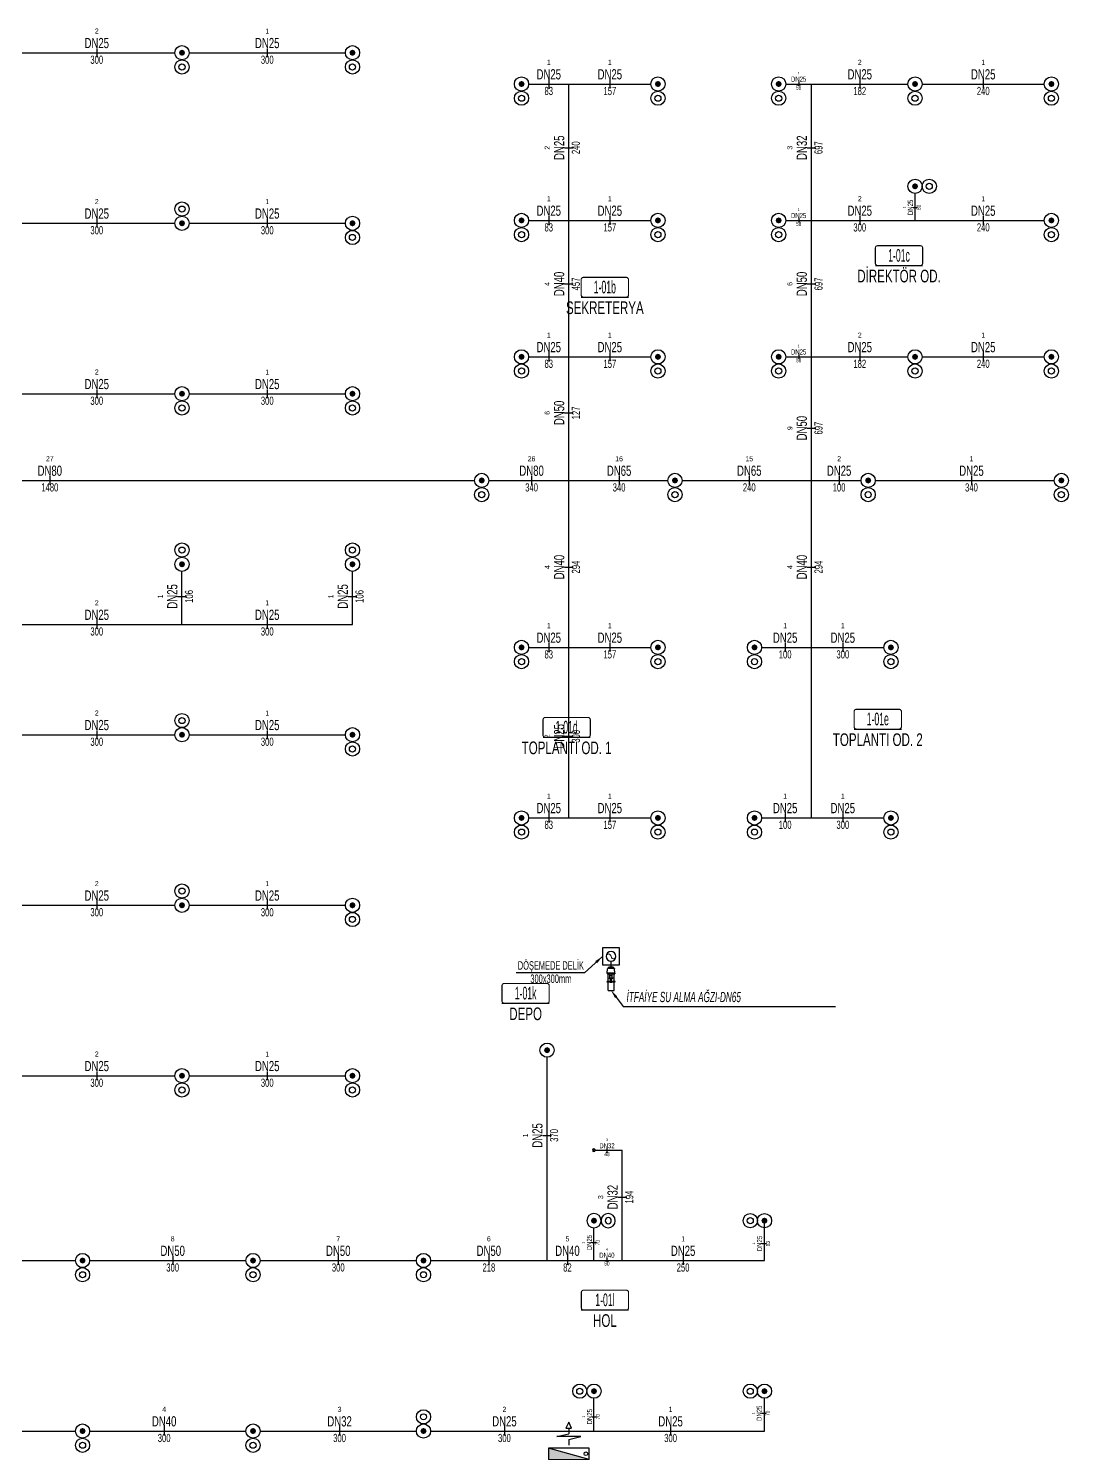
# Model space of a CAD drawing. Header units: centimetres. Extents: x 394264 to 551709, y 50011 to 59011.
# Drawn here: x 464050 to 465880, y 54523 to 57030 of the extents above; entities that cross this region are included whole.
import ezdxf
from ezdxf import colors
from ezdxf.entities.mleader import LeaderData, LeaderLine
from ezdxf.enums import TextEntityAlignment as Align
from ezdxf.math import Vec2, Vec3

# ---------------------------------------------------------------- set-up
doc = ezdxf.new("R2010")
doc.units = ezdxf.units.CM
doc.layers.get('0').update_dxf_attribs({"lineweight": 9})
for name, color, linetype, lineweight in [('-M-FIRE REZERVASYON', 2, 'Continuous', 30), ('-M-FIRE RISER', 7, 'Continuous', 30), ('-M-FIRE VALVE', 7, 'Continuous', 30), ('-M-YNGN-ZON3', 6, 'SP', 30)]:
    doc.layers.add(name, color=color, linetype=linetype, lineweight=lineweight)
for name, color, linetype in [('-M-MAHAL-DEBILER', 7, 'Continuous'), ('-M-MAHAL-ETIKET-NOT', 7, 'Continuous'), ('-M-MAHAL-ETIKET-NOTM', 7, 'Continuous'), ('-M-MAHAL-ETK-', 7, 'Continuous'), ('-M-MAHAL-HAVA-DEGISIM', 7, 'Continuous'), ('-M-MAHAL-NO', 7, 'Continuous'), ('-M-MAHAL-NOM', 7, 'Continuous'), ('-M-YNGN-BORUID', 7, 'Continuous'), ('-M-YNGN-BORUUZUN', 7, 'Continuous'), ('-M-YNGN-BORUYUK', 7, 'Continuous'), ('-M-YNGN-FHC', 1, 'Continuous'), ('-M-YNGN-SPR-YUK', 7, 'Continuous'), ('-M-YNGN-ZON3-CAP-', 7, 'Continuous'), ('-M-YNGN-ZON3-SPR-', 7, 'Continuous')]:
    doc.layers.add(name, color=color, linetype=linetype)
doc.layers.add('-M-YNGN-SPR-CAPCIZGI', color=188, linetype='Continuous', plot=False)
doc.styles.add('-M-ISSO-TEXT-TTF', font='ARIALN.TTF')
doc.styles.add('-M-MHLETK-NOT', font='romans.shx', dxfattribs={"width": 0.7})
doc.styles.add('-M-MHLETK-TEXT', font='ARIALN.TTF', dxfattribs={"width": 0.7})
doc.styles.add('CIZGI', font='tahoma.ttf', dxfattribs={"width": 0.8, "oblique": 20})
doc.styles.add('GMD_', font='ARIALNI.TTF', dxfattribs={"height": 18})
doc.styles.add('HCAD', font='HCAD.SHX', dxfattribs={"width": 0.8, "height": 0.2})
doc.styles.add('PIPESIZE', font='hcad.shx', dxfattribs={"width": 0.8})
doc.styles.add('SPR-NOT', font='romans.shx')
doc.styles.get("Standard").update_dxf_attribs({"font": 'arial.ttf'})
doc.styles.add('YAZI', font='arial.ttf', dxfattribs={"width": 0.6, "height": 40})
doc.linetypes.add('SP', pattern='A,2,-0.1,["SP",CIZGI,S=0.14,R=0.2,X=0,Y=-0.07],-0.255', length=2.355)
doc.dimstyles.get("Standard").update_dxf_attribs({"dimtxt": 0.18, "dimasz": 0.18, "dimexe": 0.18, "dimexo": 0.0625, "dimgap": 0.09, "dimtad": 0, "dimtih": 1, "dimtoh": 1, "dimdec": 4, "dimzin": 0, "dimdsep": 46, "dimtxsty": 'Standard', "dimcen": 0.09, "dimadec": 0, "dimazin": 0, "dimtfac": 1, "dimtdec": 4, "dimtofl": 0, "dimtmove": 0, "dimatfit": 3, "dimfxl": 1, "dimtolj": 1, "dimtzin": 0, "dimarcsym": 0})

# ---------------------------------------------------------------- blocks, each defined once
blk = doc.blocks.new('M-MHLETK-YNG')
at = {"layer": '-M-MAHAL-ETIKET-NOTM', "color": 3, "style": '-M-ISSO-TEXT-TTF', "width": 0.8, "flags": 8}
blk.add_attdef('MAH-ADI2', text='', height=1.11, dxfattribs=at).set_placement((0, -2.55), align=Align.MIDDLE_CENTER)
at = {"layer": '-M-MAHAL-HAVA-DEGISIM', "style": '-M-MHLETK-NOT', "width": 0.5, "flags": 8}
blk.add_attdef('HAVADEG', text='', height=0.6, dxfattribs=at).set_placement((0, 3.61), align=Align.MIDDLE_CENTER)
blk.add_wipeout([(-2.08, 1.74), (2.08, 1.74), (2.08, 0), (-2.08, 0)]).dxf.layer = '-M-MAHAL-ETK-'
at = {"layer": '-M-MAHAL-ETK-', "color": 0}
for p, q in [((-2.08, 0), (2.08, 0)), ((-1.16, 0), (-1.16, 0))]:
    blk.add_line(p, q, dxfattribs=at)
blk.add_lwpolyline([(-1.88, 1.74, 0.1, 0.1, 0), (1.88, 1.74, 0.1, 0.1, -0.414214), (2.08, 1.54, 0.1, 0.1, 0), (2.08, 0.2, 0.1, 0.1, -0.414214), (1.88, 0, 0.1, 0.1, 0), (-1.88, 0, 0.1, 0.1, -0.414214), (-2.08, 0.2, 0.1, 0.1, 0), (-2.08, 1.54, 0.1, 0.1, -0.414214)], format="xyseb", close=True, dxfattribs=at)
at = {"layer": '-M-MAHAL-DEBILER', "color": 4, "style": '-M-MHLETK-NOT', "width": 0.5, "flags": 8}
blk.add_attdef('DEBIS', text='', height=0.4, dxfattribs=at).set_placement((-2.17, 2.15), align=Align.MIDDLE_CENTER)
at = {"layer": '-M-MAHAL-DEBILER', "color": 191, "style": '-M-MHLETK-NOT', "width": 0.5, "flags": 8}
blk.add_attdef('DEBIR', text='', height=0.4, dxfattribs=at).set_placement((-1.61, 2.15), align=Align.MIDDLE_CENTER)
at = {"layer": '-M-MAHAL-DEBILER', "color": 31, "style": '-M-MHLETK-NOT', "width": 0.5, "flags": 8}
blk.add_attdef('DEBIF', text='', height=0.4, dxfattribs=at).set_placement((1.59, 2.15), align=Align.MIDDLE_CENTER)
at = {"layer": '-M-MAHAL-DEBILER', "color": 1, "style": '-M-MHLETK-NOT', "width": 0.5, "flags": 8}
blk.add_attdef('DEBIE', text='', height=0.4, dxfattribs=at).set_placement((2.32, 2.15), align=Align.MIDDLE_CENTER)
at = {"layer": '-M-MAHAL-ETIKET-NOT', "color": 3}
for tag, height, style, width, flags, p in [('KIS', 0.04, '-M-MHLETK-NOT', 0.5, 9, (-2.59, 1.62)), ('ALAN', 0.04, '-M-MHLETK-NOT', 0.5, 9, (-2.58, 1.56)), ('RH', 0.04, '-M-MHLETK-NOT', 0.5, 9, (-2.39, 1.62)), ('YUKSEKLIK', 0.04, '-M-MHLETK-NOT', 0.5, 9, (-2.32, 1.56)), ('YAZ', 0.04, '-M-MHLETK-NOT', 0.5, 9, (-2.18, 1.62)), ('MAH-ADI', 1.11, '-M-ISSO-TEXT-TTF', 0.8, 8, (0, -0.93))]:
    blk.add_attdef(tag, text='', height=height, dxfattribs=dict(at, style=style, width=width, flags=flags)).set_placement(p, align=Align.MIDDLE_CENTER)
at = {"layer": '-M-MAHAL-ETIKET-NOT', "color": 3, "style": '-M-MHLETK-NOT', "width": 0.5, "flags": 9}
for tag, p, height in [('HL', (-2.62, 1.49), 0.0286), ('KLKTR', (-2.62, 1.42), 0.04), ('RDY-BOY1', (-2.61, 1.37), 0.0286), ('RDY-BOY2', (-2.61, 1.32), 0.0286), ('RDY-BOY3', (-2.61, 1.27), 0.0286), ('HLA', (-2.52, 1.49), 0.0286), ('RDY-TIP1', (-2.5, 1.37), 0.0286), ('RDY-TIP2', (-2.5, 1.32), 0.0286), ('RDY-TIP3', (-2.5, 1.27), 0.0286), ('RDY-ADET1', (-2.39, 1.37), 0.0286), ('RDY-ADET2', (-2.39, 1.32), 0.0286), ('RDY-ADET3', (-2.39, 1.27), 0.0286), ('RDY-ISI1', (-2.27, 1.37), 0.0286), ('RDY-ISI2', (-2.27, 1.32), 0.0286), ('RDY-ISI3', (-2.27, 1.27), 0.0286), ('SHG', (-2.23, 1.49), 0.0286), ('AHU', (-2.23, 1.44), 0.0286), ('LHG', (-2.13, 1.49), 0.0286), ('RDY-BNP1', (-2.1, 1.37), 0.0286), ('RDY-BNP2', (-2.1, 1.32), 0.0286), ('RDY-BNP3', (-2.1, 1.27), 0.0286), ('HG', (-2.04, 1.49), 0.0286), ('HGA', (-1.96, 1.49), 0.0286), ('EF', (-1.96, 1.44), 0.0286), ('RDY-BNK1', (-1.96, 1.37), 0.0286), ('RDY-BNK2', (-1.96, 1.32), 0.0286), ('RDY-BNK3', (-1.96, 1.27), 0.0286), ('RDY-BOY4', (-2.61, 1.22), 0.0286), ('KON-BOY1', (-2.61, 1.14), 0.0286), ('KON-BOY2', (-2.61, 1.09), 0.0286), ('KON-BOY3', (-2.61, 1.04), 0.0286), ('FCU-TIP1', (-2.61, 0.96), 0.0286), ('FCU-TIP2', (-2.61, 0.91), 0.0286), ('FCU-TIP3', (-2.61, 0.86), 0.0286), ('VRV-TIP1', (-2.61, 0.76), 0.0286), ('VRV-TIP2', (-2.61, 0.71), 0.0286), ('FCU-ADET1', (-2.52, 0.96), 0.0286), ('FCU-ADET2', (-2.52, 0.91), 0.0286), ('FCU-ADET3', (-2.52, 0.86), 0.0286), ('VRV-ADET1', (-2.52, 0.76), 0.0286), ('VRV-ADET2', (-2.52, 0.71), 0.0286), ('RDY-TIP4', (-2.5, 1.22), 0.0286), ('KON-TIP1', (-2.5, 1.14), 0.0286), ('KON-TIP2', (-2.5, 1.09), 0.0286), ('KON-TIP3', (-2.5, 1.04), 0.0286), ('FCU-KAP1', (-2.4, 0.96), 0.0286), ('FCU-KAP2', (-2.4, 0.91), 0.0286), ('FCU-KAP3', (-2.4, 0.86), 0.0286), ('VRV-KAP1', (-2.4, 0.76), 0.0286), ('VRV-KAP2', (-2.4, 0.71), 0.0286), ('RDY-ADET4', (-2.39, 1.22), 0.0286), ('KON-ADET1', (-2.39, 1.14), 0.0286), ('KON-ADET2', (-2.39, 1.09), 0.0286), ('KON-ADET3', (-2.39, 1.04), 0.0286), ('FCU-DUY1', (-2.27, 0.96), 0.0286), ('FCU-DUY2', (-2.27, 0.91), 0.0286), ('FCU-DUY3', (-2.27, 0.86), 0.0286), ('VRV-DUY1', (-2.27, 0.76), 0.0286), ('VRV-DUY2', (-2.27, 0.71), 0.0286), ('RDY-ISI4', (-2.27, 1.22), 0.0286), ('KON-ISI1', (-2.27, 1.14), 0.0286), ('KON-ISI2', (-2.27, 1.09), 0.0286), ('KON-ISI3', (-2.27, 1.04), 0.0286), ('FCU-SOG1', (-2.15, 0.96), 0.0286), ('FCU-SOG2', (-2.15, 0.91), 0.0286), ('FCU-SOG3', (-2.15, 0.86), 0.0286), ('VRV-SOG1', (-2.15, 0.76), 0.0286), ('VRV-SOG2', (-2.15, 0.71), 0.0286), ('RDY-BNP4', (-2.1, 1.22), 0.0286), ('KON-BNP1', (-2.1, 1.14), 0.0286), ('KON-BNP2', (-2.1, 1.09), 0.0286), ('KON-BNP3', (-2.1, 1.04), 0.0286), ('FCU-ISI1', (-2.04, 0.96), 0.0286), ('FCU-ISI2', (-2.04, 0.91), 0.0286), ('FCU-ISI3', (-2.04, 0.86), 0.0286), ('VRV-ISI1', (-2.04, 0.76), 0.0286), ('VRV-ISI2', (-2.04, 0.71), 0.0286), ('RDY-BNK4', (-1.96, 1.22), 0.0286), ('KON-BNK1', (-1.96, 1.14), 0.0286), ('KON-BNK2', (-1.96, 1.09), 0.0286), ('KON-BNK3', (-1.96, 1.04), 0.0286), ('FCU-DEBI1', (-1.95, 0.96), 0.0286), ('FCU-DEBI2', (-1.95, 0.91), 0.0286), ('FCU-DEBI3', (-1.95, 0.86), 0.0286), ('VRV-DEBI1', (-1.95, 0.76), 0.0286), ('VRV-DEBI2', (-1.95, 0.71), 0.0286), ('FCU-BNP1', (-1.83, 0.96), 0.0286), ('FCU-BNP2', (-1.83, 0.91), 0.0286), ('FCU-BNP3', (-1.83, 0.86), 0.0286), ('VRV-BNP1', (-1.83, 0.76), 0.0286), ('VRV-BNP2', (-1.83, 0.71), 0.0286), ('FCU-BNK1', (-1.61, 0.96), 0.0286), ('FCU-BNK2', (-1.61, 0.91), 0.0286), ('FCU-BNK3', (-1.61, 0.86), 0.0286), ('VRV-BNK1', (-1.61, 0.76), 0.0286), ('VRV-BNK2', (-1.61, 0.71), 0.0286)]:
    blk.add_attdef(tag, p, '', height=height, dxfattribs=at)
at = {"layer": '-M-MAHAL-HAVA-DEGISIM', "style": '-M-MHLETK-NOT', "width": 0.5, "flags": 8}
blk.add_attdef('HAVA', text='', height=0.6, dxfattribs=at).set_placement((0, 2.4), align=Align.MIDDLE_CENTER)
at = {"layer": '-M-MAHAL-NO', "color": 7, "style": '-M-MHLETK-TEXT', "width": 0.6, "flags": 8}
blk.add_attdef('MAH-NO', text='', height=1.11, dxfattribs=at).set_placement((0, 0.89), align=Align.MIDDLE_CENTER)
at = {"layer": '-M-MAHAL-NOM', "color": 7, "style": '-M-MHLETK-TEXT', "width": 0.6, "flags": 8}
blk.add_attdef('MAH-NOM', text='', height=1.11, dxfattribs=at).set_placement((0, 0.89), align=Align.MIDDLE_CENTER)
blk = doc.blocks.new('*U45')
at = {"color": 0, "linetype": 'Continuous', "lineweight": 30}
blk.add_circle((0, 0), 8.5, dxfattribs=at)
at = {"color": 8, "linetype": 'Continuous', "lineweight": 9}
for centre, start, end in [((0, 4.25), 90, 270), ((0, -4.25), 270, 90)]:
    blk.add_arc(centre, 4.25, start, end, dxfattribs=at)
blk = doc.blocks.new('*U142')
at = {"color": 0, "linetype": 'ByBlock'}
for p, q in [((14.4, 0), (0, 0)), ((14.4, 4.8), (14.4, -4.8)), ((14.6, 3.9), (14.4, 4.8)), ((14.9, 4.7), (14.6, 3.9)), ((15.5, -3.9), (14.6, 3.9)), ((14.6, -3.9), (14.6, 0.2)), ((14.7, -5.4), (14.7, 5.4)), ((15.5, 3.9), (15.3, 4.7)), ((15.8, 4.7), (15.5, 3.9)), ((16.4, -3.9), (15.5, 3.9)), ((15.6, 6.3), (17.6, 6.3)), ((17.6, 2.7), (15.6, 2.7)), ((16.4, 3.9), (16.2, 4.7)), ((16.7, 4.7), (16.4, 3.9)), ((17.3, -3.9), (16.4, 3.9)), ((17.3, 3.9), (17.1, 4.7)), ((17.3, 3.9), (17.5, 4.8)), ((17.3, 3.9), (17.3, 0.2)), ((17.5, 4.8), (17.5, -4.8)), ((17.6, -7.1), (17.6, 7.1)), ((18.1, -8.1), (18.1, 8.1)), ((30.3, 9.3), (19, 9.1)), ((28.8, 9.3), (28.8, -9.3)), ((30.5, 9.1), (30.5, -9.1)), ((31.2, 9.3), (30.7, 9.3)), ((31.4, 9.2), (31.4, -9.2)), ((31.9, 3.5), (31.4, 9.2)), ((51, 7.6), (31.5, 7.6)), ((32.1, -3.2), (32.1, 3.2)), ((41.5, 3.2), (32.3, 3.2)), ((36.2, 2.7), (36.2, -2.7)), ((41.5, 4.3), (41.5, -4.3)), ((42.8, 4.3), (41.5, 4.3)), ((43.7, 3.5), (43.7, -3.5)), ((51, 1.2), (43.7, 1.2)), ((51, -10), (51, 10)), ((52.3, -9.4), (52.3, 9.4)), ((73.2, 7.6), (52.3, 7.6)), ((52.5, 2.2), (52.3, 2.2)), ((52.6, -2.1), (52.6, 2.1)), ((53.4, 0.9), (52.6, 0.9)), ((52.7, 1.8), (53.2, 1.8)), ((53.4, -1.6), (53.4, 1.6)), ((73.2, 7.6), (73.2, -7.6)), ((14.6, -3.9), (14.4, -4.8)), ((14.9, -4.7), (14.6, -3.9)), ((15.5, -3.9), (15.3, -4.7)), ((15.8, -4.7), (15.5, -3.9)), ((17.6, -2.7), (15.6, -2.7)), ((15.6, -6.3), (17.6, -6.3)), ((16.4, -3.9), (16.2, -4.7)), ((16.7, -4.7), (16.4, -3.9)), ((17.3, -3.9), (17.1, -4.7)), ((17.3, -3.9), (17.5, -4.8)), ((30.3, -9.3), (19, -9.1)), ((30.3, -9.3), (28.6, -9.3)), ((31.2, -9.3), (30.7, -9.3)), ((31.9, -3.5), (31.4, -9.2)), ((51, -7.6), (31.5, -7.6)), ((41.5, -3.2), (32.3, -3.2)), ((42.8, -4.3), (41.5, -4.3)), ((51, -1.2), (43.7, -1.2)), ((52.5, -2.2), (52.3, -2.2)), ((73.2, -7.6), (52.3, -7.6)), ((53.4, -0.9), (52.6, -0.9)), ((52.7, -1.8), (53.2, -1.8))]:
    blk.add_line(p, q, dxfattribs=at)
for centre, major_axis, start_param, end_param in [((15.6, 5.4), (-0.594, -0.594), 3.926991, 5.497787), ((15.6, 3.5), (0.594, -0.594), 3.926991, 5.497787), ((15.6, 1.8), (0.594, -0.594), 2.356194, 3.926991), ((15.1, 4.6), (-0.148, -0.148), 2.68794, 5.240734), ((16, 4.6), (-0.148, -0.148), 2.68794, 5.240734), ((16.9, 4.6), (0.148, -0.148), 1.117144, 3.669937), ((21.8, 5.6), (-3.2, -3.2), 4.597952, 5.148059), ((30.3, 9.1), (-0.148, -0.148), 2.356194, 3.926991), ((30.7, 9.1), (-0.148, -0.148), 3.926991, 5.497787), ((31.2, 9.1), (0.148, -0.148), 0.89175, 2.356194), ((32.3, 3.6), (-0.297, -0.297), 5.604139, 7.068583), ((35.8, 2.7), (-0.297, -0.297), 2.356194, 3.926991), ((42.8, 3.5), (-0.594, -0.594), 2.356194, 3.926991), ((42.8, 2.9), (-0.594, -0.594), 0.785398, 2.356194), ((42.8, 1.2), (0.594, -0.594), 0.785398, 2.356194), ((50.4, 6.9), (2.22, -2.22), 1.710342, 2.151456), ((52.5, 2.1), (0.0742, -0.0742), 0.785398, 2.356194), ((52.7, 2), (-0.0742, -0.0742), 5.497787, 7.068583), ((53.2, 1.6), (-0.148, -0.148), 2.356194, 3.926991), ((15.6, -1.8), (-0.594, -0.594), 5.497787, 7.068583), ((15.6, -3.5), (0.594, -0.594), 2.356194, 3.926991), ((15.6, -5.4), (0.594, -0.594), 3.926991, 5.497787), ((15.1, -4.6), (-0.148, -0.148), 5.754841, 8.307634), ((16, -4.6), (-0.148, -0.148), 5.754841, 8.307634), ((16.9, -4.6), (-0.148, -0.148), 5.754841, 8.307634), ((21.8, -5.6), (-3.2, -3.2), 5.847515, 6.397622), ((30.3, -9.1), (-0.148, -0.148), 0.785398, 2.356194), ((30.7, -9.1), (0.148, -0.148), 3.926991, 5.497787), ((31.2, -9.1), (-0.148, -0.148), 0.785398, 2.249843), ((32.3, -3.6), (-0.297, -0.297), 3.926991, 5.391435), ((35.8, -2.7), (-0.297, -0.297), 0.785398, 2.356194), ((42.8, -1.2), (-0.594, -0.594), 0.785398, 2.356194), ((42.8, -2.9), (0.594, -0.594), 0.785398, 2.356194), ((42.8, -3.5), (0.594, -0.594), -0.785398, 0.785398), ((50.4, -6.9), (2.22, -2.22), -0.58066, -0.139545), ((52.5, -2.1), (-0.0742, -0.0742), 0.785398, 2.356194), ((52.7, -2), (0.0742, -0.0742), 2.356194, 3.926991), ((53.2, -1.6), (-0.148, -0.148), 0.785398, 2.356194)]:
    blk.add_ellipse(centre, major_axis=major_axis, ratio=1, start_param=start_param, end_param=end_param, dxfattribs=at)
blk = doc.blocks.new('SPRYD01')
at = {"layer": '-M-YNGN-FHC', "linetype": 'Continuous'}
blk.add_line((0, 0), (0, 0), dxfattribs=at)
at = {"color": 0, "linetype": 'ByBlock'}
for p, q in [((10, 6), (-10, -66)), ((-44.8, -25), (-55.5, -30)), ((-44.8, -35), (-44.8, -25)), ((-30.1, -8.8), (-30.1, -51.2)), ((-25.1, -30), (-30.1, -8.8)), ((-55.5, -30), (-44.8, -35)), ((-44.8, -30), (-35.1, -30)), ((-30.1, -51.2), (-35.1, -30)), ((-25.1, -30), (-15, -30))]:
    blk.add_line(p, q, dxfattribs=at)
blk.add_lwpolyline([(-10, -66), (10, -66), (10, 6), (-10, 6)], close=True, dxfattribs=at)
at = {"color": 1, "linetype": 'ByBlock'}
blk.add_lwpolyline([(10, 6), (-10, -66), (10, -66)], close=True, dxfattribs=at)
at = {"color": 0, "linetype": 'ByBlock'}
blk.add_circle((0, 0), 3.25, dxfattribs=at)
at = {"color": 1, "linetype": 'ByBlock'}
blk.add_solid([(10, 6), (-10, -66), (10, -66)], dxfattribs=at)
at = {"layer": '-M-YNGN-SPR-YUK', "style": 'SPR-NOT', "width": 0.5, "flags": 9}
for tag, p in [('YUK', (0, 17.8)), ('CAP', (0, 14.4)), ('TIP', (0.2, 10.8))]:
    blk.add_attdef(tag, text='', height=2.5, dxfattribs=at).set_placement(p, align=Align.MIDDLE_CENTER)
blk = doc.blocks.new('*U67')
at = {"color": 0, "linetype": 'Continuous'}
blk.add_circle((0, 0), 2.15, dxfattribs=at)
at = {"color": 8, "linetype": 'Continuous', "lineweight": 0}
for centre, start, end in [((0, 1.1), 90, 270), ((0, -1.1), 270, 90)]:
    blk.add_arc(centre, 1.07, start, end, dxfattribs=at)
blk = doc.blocks.new('SP-C-UP-12')
at = {"ltscale": 10}
blk.add_line((0, 0), (0, 0), dxfattribs=at)
at = {"color": 1, "linetype": 'Continuous'}
blk.add_circle((0, 0), 12.5, dxfattribs=at)
at = {"ltscale": 10}
for points in [[(-5.4, 0), (-3.8, 3.8), (-3.8, -3.8), (0, 5.4)], [(-3.8, -3.8), (0, 5.4), (0, -5.4), (3.8, 3.8)], [(0, -5.4), (3.8, 3.8), (3.8, -3.8), (5.4, 0)]]:
    blk.add_solid(points, dxfattribs=at)
at = {"layer": '-M-YNGN-SPR-YUK', "style": 'SPR-NOT', "width": 0.5, "flags": 9}
for tag, p in [('YUK', (0, 17.8)), ('CAP', (0, 14.4)), ('TIP', (0.2, 10.8))]:
    blk.add_attdef(tag, text='', height=2.5, dxfattribs=at).set_placement(p, align=Align.MIDDLE_CENTER)
blk = doc.blocks.new('SP-C-PU-12')
at = {"ltscale": 10}
blk.add_line((0, 0), (0, 0), dxfattribs=at)
at = {"color": 1, "linetype": 'Continuous'}
for centre in [(0, 0), (25, 0)]:
    blk.add_circle(centre, 12.5, dxfattribs=at)
at = {"ltscale": 10}
blk.add_circle((25, 0), 5.37, dxfattribs=at)
for points in [[(-5.4, 0), (-3.8, 3.8), (-3.8, -3.8), (0, 5.4)], [(-3.8, -3.8), (0, 5.4), (0, -5.4), (3.8, 3.8)], [(0, -5.4), (3.8, 3.8), (3.8, -3.8), (5.4, 0)]]:
    blk.add_solid(points, dxfattribs=at)
at = {"layer": '-M-YNGN-SPR-YUK', "style": 'SPR-NOT', "width": 0.5, "flags": 9}
for tag, p in [('YUK', (0, 17.8)), ('CAP', (0, 14.4)), ('TIP', (0.2, 10.8))]:
    blk.add_attdef(tag, text='', height=2.5, dxfattribs=at).set_placement(p, align=Align.MIDDLE_CENTER)
blk = doc.blocks.new('SPRKL100')
at = {"layer": '-M-YNGN-SPR-CAPCIZGI'}
blk.add_line((0, 0.43), (0, -0.43), dxfattribs=at)
at = {"layer": '-M-YNGN-BORUID', "color": 0, "style": 'HCAD', "width": 0.8, "flags": 1}
blk.add_attdef('DIC', text='', height=0.4, dxfattribs=at).set_placement((0, -1.69), align=Align.CENTER)
at = {"layer": '-M-YNGN-BORUUZUN', "color": 0, "style": 'HCAD', "width": 0.7}
blk.add_attdef('BOY', text='', height=0.8, dxfattribs=at).set_placement((0, -1.08), align=Align.CENTER)
at = {"layer": '-M-YNGN-BORUYUK', "color": 6, "style": 'PIPESIZE', "width": 0.8}
blk.add_attdef('YUK', text='', height=0.5, dxfattribs=at).set_placement((0, 1.87), align=Align.CENTER)
at = {"color": 0, "style": 'PIPESIZE', "width": 0.7}
blk.add_attdef('CAP', text='', height=1, dxfattribs=at).set_placement((0, 0.45), align=Align.CENTER)
blk = doc.blocks.new('A$C69E72E1E')
at = {"layer": '-M-YNGN-ZON3', "ltscale": 50}
for p, q in [((464032.2, 56987.6), (464307.2, 56987.6)), ((464332.2, 56987.6), (464607.2, 56987.6)), ((464929.7, 56932.6), (465000.5, 56932.6)), ((465000.5, 56932.6), (465144.7, 56932.6)), ((465000.5, 56692.6), (465000.5, 56932.6)), ((465382.2, 56932.6), (465427.5, 56932.6)), ((465427.5, 56235.1), (465427.5, 56932.6)), ((465427.5, 56932.6), (465597.2, 56932.6)), ((465622.2, 56932.6), (465837.2, 56932.6)), ((465609.7, 56692.6), (465609.7, 56740.1)), ((464929.7, 56692.6), (465000.5, 56692.6)), ((465000.5, 56235.1), (465000.5, 56692.6)), ((465000.5, 56692.6), (465144.7, 56692.6)), ((465382.2, 56692.6), (465427.5, 56692.6)), ((465427.5, 56692.6), (465609.7, 56692.6)), ((465609.7, 56692.6), (465837.2, 56692.6)), ((464032.2, 56687.6), (464307.2, 56687.6)), ((464332.2, 56687.6), (464607.2, 56687.6)), ((464929.7, 56452.6), (465000.5, 56452.6)), ((465000.5, 56452.6), (465144.7, 56452.6)), ((465382.2, 56452.6), (465427.5, 56452.6)), ((465427.5, 56452.6), (465597.2, 56452.6)), ((465622.2, 56452.6), (465837.2, 56452.6)), ((464032.2, 56387.6), (464307.2, 56387.6)), ((464332.2, 56387.6), (464607.2, 56387.6)), ((463367, 56235.1), (464834.7, 56235.1)), ((464859.7, 56235.1), (465174.7, 56235.1)), ((465000.5, 55941.3), (465000.5, 56235.1)), ((465199.7, 56235.1), (465427.5, 56235.1)), ((465427.5, 55941.3), (465427.5, 56235.1)), ((465427.5, 56235.1), (465514.7, 56235.1)), ((465539.7, 56235.1), (465854.7, 56235.1)), ((464319.7, 55981.6), (464319.7, 56075.1)), ((464619.7, 55981.6), (464619.7, 56075.1)), ((464019.7, 55981.6), (464319.7, 55981.6)), ((464319.7, 55981.6), (464619.7, 55981.6)), ((464929.7, 55941.3), (465000.5, 55941.3)), ((465000.5, 55941.3), (465144.7, 55941.3)), ((465000.5, 55641.5), (465000.5, 55941.3)), ((465339.7, 55941.3), (465427.5, 55941.3)), ((465427.5, 55941.3), (465554.7, 55941.3)), ((465427.5, 55641.5), (465427.5, 55941.3)), ((464032.2, 55787.6), (464307.2, 55787.6)), ((464332.2, 55787.6), (464607.2, 55787.6)), ((464929.7, 55641.5), (465000.5, 55641.5)), ((465000.5, 55641.5), (465144.7, 55641.5)), ((465339.7, 55641.5), (465427.5, 55641.5)), ((465427.5, 55641.5), (465554.7, 55641.5)), ((464032.2, 55487.6), (464307.2, 55487.6)), ((464332.2, 55487.6), (464607.2, 55487.6)), ((464962.2, 54862.5), (464962.2, 55220.1)), ((464019.7, 55187.6), (464307.2, 55187.6)), ((464332.2, 55187.6), (464607.2, 55187.6)), ((465046.5, 55056.7), (465094.5, 55056.7)), ((465094.5, 54862.5), (465094.5, 55056.7)), ((465044.7, 54945.1), (465044.7, 54945.1)), ((465044.7, 54862.5), (465044.7, 54920.1)), ((465344.7, 54862.5), (465344.7, 54932.6)), ((463857.2, 54862.5), (464132.2, 54862.5)), ((464157.2, 54862.5), (464432.2, 54862.5)), ((464457.2, 54862.5), (464732.2, 54862.5)), ((464757.2, 54862.5), (464962.2, 54862.5)), ((464962.2, 54862.5), (465044.7, 54862.5)), ((465044.7, 54862.5), (465094.5, 54862.5)), ((465094.5, 54862.5), (465344.7, 54862.5)), ((465044.7, 54562.5), (465044.7, 54620.1)), ((465344.7, 54562.5), (465344.7, 54620.1)), ((463857.2, 54562.5), (464132.2, 54562.5)), ((464157.2, 54562.5), (464432.2, 54562.5)), ((464457.2, 54562.5), (464732.2, 54562.5)), ((464757.2, 54562.5), (465044.7, 54562.5)), ((465044.7, 54562.5), (465344.7, 54562.5))]:
    blk.add_line(p, q, dxfattribs=at)
at = {"layer": '-M-YNGN-ZON3-CAP-'}
for p, xscale, yscale, zscale, values in [((464169.7, 56987.6), 18, 18, 18, {'YUK': '2', 'CAP': 'DN25', 'BOY': '300'}), ((464469.7, 56987.6), 18, 18, 18, {'YUK': '1', 'CAP': 'DN25', 'BOY': '300'}), ((464965.1, 56932.6), 18, 18, 18, {'YUK': '1', 'CAP': 'DN25', 'BOY': '83'}), ((465072.6, 56932.6), 18, 18, 18, {'YUK': '1', 'CAP': 'DN25', 'BOY': '157'}), ((465512.4, 56932.6), 18, 18, 18, {'YUK': '2', 'CAP': 'DN25', 'BOY': '182'}), ((465729.7, 56932.6), 18, 18, 18, {'YUK': '1', 'CAP': 'DN25', 'BOY': '240'}), ((465404.9, 56932.6), 9, 9, 9, {'YUK': '1', 'CAP': 'DN25', 'BOY': '58'}), ((464169.7, 56687.6), 18, 18, 18, {'YUK': '2', 'CAP': 'DN25', 'BOY': '300'}), ((464469.7, 56687.6), 18, 18, 18, {'YUK': '1', 'CAP': 'DN25', 'BOY': '300'}), ((464965.1, 56692.6), 18, 18, 18, {'YUK': '1', 'CAP': 'DN25', 'BOY': '83'}), ((465072.6, 56692.6), 18, 18, 18, {'YUK': '1', 'CAP': 'DN25', 'BOY': '157'}), ((465512.4, 56692.6), 18, 18, 18, {'YUK': '2', 'CAP': 'DN25', 'BOY': '300'}), ((465729.7, 56692.6), 18, 18, 18, {'YUK': '1', 'CAP': 'DN25', 'BOY': '240'}), ((465404.9, 56692.6), 9, 9, 9, {'YUK': '1', 'CAP': 'DN25', 'BOY': '58'}), ((464965.1, 56452.6), 18, 18, 18, {'YUK': '1', 'CAP': 'DN25', 'BOY': '83'}), ((465072.6, 56452.6), 18, 18, 18, {'YUK': '1', 'CAP': 'DN25', 'BOY': '157'}), ((465512.4, 56452.6), 18, 18, 18, {'YUK': '2', 'CAP': 'DN25', 'BOY': '182'}), ((465729.7, 56452.6), 18, 18, 18, {'YUK': '1', 'CAP': 'DN25', 'BOY': '240'}), ((465404.9, 56452.6), 9, 9, 9, {'YUK': '1', 'CAP': 'DN25', 'BOY': '58'}), ((464169.7, 56387.6), 18, 18, 18, {'YUK': '2', 'CAP': 'DN25', 'BOY': '300'}), ((464469.7, 56387.6), 18, 18, 18, {'YUK': '1', 'CAP': 'DN25', 'BOY': '300'}), ((464087.1, 56235.1), 18, 18, 18, {'YUK': '27', 'CAP': 'DN80', 'BOY': '1480'}), ((464934.9, 56235.1), 18, 18, 18, {'YUK': '26', 'CAP': 'DN80', 'BOY': '340'}), ((465088.9, 56235.1), 18, 18, 18, {'YUK': '16', 'CAP': 'DN65', 'BOY': '340'}), ((465318, 56235.1), 18, 18, 18, {'YUK': '15', 'CAP': 'DN65', 'BOY': '240'}), ((465476, 56235.1), 18, 18, 18, {'YUK': '2', 'CAP': 'DN25', 'BOY': '100'}), ((465709, 56235.1), 18, 18, 18, {'YUK': '1', 'CAP': 'DN25', 'BOY': '340'}), ((464169.7, 55981.6), 18, 18, 18, {'YUK': '2', 'CAP': 'DN25', 'BOY': '300'}), ((464469.7, 55981.6), 18, 18, 18, {'YUK': '1', 'CAP': 'DN25', 'BOY': '300'}), ((464965.1, 55941.3), 18, 18, 18, {'YUK': '1', 'CAP': 'DN25', 'BOY': '83'}), ((465072.6, 55941.3), 18, 18, 18, {'YUK': '1', 'CAP': 'DN25', 'BOY': '157'}), ((465381.1, 55941.3), 18, 18, 18, {'YUK': '1', 'CAP': 'DN25', 'BOY': '100'}), ((465482.6, 55941.3), 18, 18, 18, {'YUK': '1', 'CAP': 'DN25', 'BOY': '300'}), ((464169.7, 55787.6), 18, 18, 18, {'YUK': '2', 'CAP': 'DN25', 'BOY': '300'}), ((464469.7, 55787.6), 18, 18, 18, {'YUK': '1', 'CAP': 'DN25', 'BOY': '300'}), ((464965.1, 55641.5), 18, 18, 18, {'YUK': '1', 'CAP': 'DN25', 'BOY': '83'}), ((465072.6, 55641.5), 18, 18, 18, {'YUK': '1', 'CAP': 'DN25', 'BOY': '157'}), ((465381.1, 55641.5), 18, 18, 18, {'YUK': '1', 'CAP': 'DN25', 'BOY': '100'}), ((465482.6, 55641.5), 18, 18, 18, {'YUK': '1', 'CAP': 'DN25', 'BOY': '300'}), ((464169.7, 55487.6), 18, 18, 18, {'YUK': '2', 'CAP': 'DN25', 'BOY': '300'}), ((464469.7, 55487.6), 18, 18, 18, {'YUK': '1', 'CAP': 'DN25', 'BOY': '300'}), ((464169.7, 55187.6), 18, 18, 18, {'YUK': '2', 'CAP': 'DN25', 'BOY': '300'}), ((464469.7, 55187.6), 18, 18, 18, {'YUK': '1', 'CAP': 'DN25', 'BOY': '300'}), ((465067.6, 55055.9), 9, 9, 9, {'YUK': '3', 'CAP': 'DN32', 'BOY': '48'}), ((464303.3, 54862.5), 18, 18, 18, {'YUK': '8', 'CAP': 'DN50', 'BOY': '300'}), ((464594.7, 54862.5), 18, 18, 18, {'YUK': '7', 'CAP': 'DN50', 'BOY': '300'}), ((464859.7, 54862.5), 18, 18, 18, {'YUK': '6', 'CAP': 'DN50', 'BOY': '218'}), ((464998, 54862.5), 18, 18, 18, {'YUK': '5', 'CAP': 'DN40', 'BOY': '82'}), ((465201.5, 54862.5), 18, 18, 18, {'YUK': '1', 'CAP': 'DN25', 'BOY': '250'}), ((464288.3, 54562.5), 18, 18, 18, {'YUK': '4', 'CAP': 'DN40', 'BOY': '300'}), ((464597, 54562.5), 18, 18, 18, {'YUK': '3', 'CAP': 'DN32', 'BOY': '300'}), ((464887.1, 54562.5), 18, 18, 18, {'YUK': '2', 'CAP': 'DN25', 'BOY': '300'}), ((465179.5, 54562.5), 18, 18, 18, {'YUK': '1', 'CAP': 'DN25', 'BOY': '300'})]:
    blk.add_blockref('SPRKL100', p, dxfattribs=dict(at, xscale=xscale, yscale=yscale, zscale=zscale)).add_auto_attribs(values)
for p, xscale, yscale, zscale, rotation, values in [((465000.5, 56820.5), 18, 18, 18, 90, {'YUK': '2', 'CAP': 'DN25', 'BOY': '240'}), ((465427.5, 56820.5), 18, 18, 18, 90, {'YUK': '3', 'CAP': 'DN32', 'BOY': '697'}), ((465610, 56715.6), 9, 9, 9, 90, {'YUK': '1', 'CAP': 'DN25', 'BOY': '60'}), ((465000.5, 56580.8), 18, 18, 18, 90, {'YUK': '4', 'CAP': 'DN40', 'BOY': '457'}), ((465427.5, 56580.8), 18, 18, 18, 90, {'YUK': '6', 'CAP': 'DN50', 'BOY': '697'}), ((465000.5, 56353.9), 18, 18, 18, 90, {'YUK': '6', 'CAP': 'DN50', 'BOY': '127'}), ((465427.5, 56327.1), 18, 18, 18, 90, {'YUK': '9', 'CAP': 'DN50', 'BOY': '697'}), ((465000.5, 56082.6), 18, 18, 18, 90, {'YUK': '4', 'CAP': 'DN40', 'BOY': '294'}), ((465427.5, 56082.6), 18, 18, 18, 90, {'YUK': '4', 'CAP': 'DN40', 'BOY': '294'}), ((464319.7, 56031), 18, 18, 18, 90, {'YUK': '1', 'CAP': 'DN25', 'BOY': '106'}), ((464619.7, 56031), 18, 18, 18, 90, {'YUK': '1', 'CAP': 'DN25', 'BOY': '106'}), ((465000.5, 55784.9), 18, 18, 18, 90, {'YUK': '2', 'CAP': 'DN25', 'BOY': '300'}), ((464962.2, 55082.6), 18, 18, 18, 90, {'YUK': '1', 'CAP': 'DN25', 'BOY': '370'}), ((465094.5, 54974.1), 18, 18, 18, 90, {'YUK': '3', 'CAP': 'DN32', 'BOY': '194'}), ((465045.2, 54894), 9, 9, 9, 89.99999999999999, {'YUK': '1', 'CAP': 'DN25', 'BOY': '70'}), ((465344.7, 54892.4), 9, 9, 9, 90, {'YUK': '1', 'CAP': 'DN25', 'BOY': '83'}), ((465067.4, 54863.3), 9, 9, 9, 359.9999999999999, {'YUK': '4', 'CAP': 'DN40', 'BOY': '50'}), ((465045.5, 54587.7), 9, 9, 9, 89.99999999999993, {'YUK': '1', 'CAP': 'DN25', 'BOY': '70'}), ((465344.1, 54593.7), 9, 9, 9, 89.99999999999993, {'YUK': '1', 'CAP': 'DN25', 'BOY': '70'})]:
    blk.add_blockref('SPRKL100', p, dxfattribs=dict(at, xscale=xscale, yscale=yscale, zscale=zscale, rotation=rotation)).add_auto_attribs(values)
at = {"layer": '-M-YNGN-ZON3-SPR-'}
for p, rotation in [((464319.7, 56987.6), 270), ((464619.7, 56987.6), 270), ((464917.2, 56932.6), 270), ((465157.2, 56932.6), 270), ((465369.7, 56932.6), 270), ((465609.7, 56932.6), 270), ((465849.7, 56932.6), 270), ((464319.7, 56687.6), 89.99999999999999), ((464619.7, 56687.6), 270), ((464917.2, 56692.6), 270), ((465157.2, 56692.6), 270), ((465369.7, 56692.6), 270), ((465849.7, 56692.6), 270), ((464917.2, 56452.6), 270), ((465157.2, 56452.6), 270), ((465369.7, 56452.6), 270), ((465609.7, 56452.6), 270), ((465849.7, 56452.6), 270), ((464319.7, 56387.6), 270), ((464619.7, 56387.6), 270), ((464847.2, 56235.1), 270), ((465187.2, 56235.1), 270), ((465527.2, 56235.1), 270), ((465867.2, 56235.1), 270), ((464319.7, 56087.6), 89.99999999999999), ((464619.7, 56087.6), 89.99999999999999), ((464917.2, 55941.3), 270), ((465157.2, 55941.3), 270), ((465327.2, 55941.3), 270), ((465567.2, 55941.3), 270), ((464319.7, 55787.6), 89.99999999999999), ((464619.7, 55787.6), 270), ((464917.2, 55641.3), 270), ((465157.2, 55641.3), 270), ((465327.2, 55641.3), 270), ((465567.2, 55641.3), 270), ((464319.7, 55487.6), 89.99999999999999), ((464619.7, 55487.6), 270), ((464319.7, 55187.6), 270), ((464619.7, 55187.6), 270), ((465344.7, 54932.6), 180), ((464144.7, 54862.5), 270), ((464444.7, 54862.5), 270), ((464744.7, 54862.5), 270), ((465044.7, 54632.6), 180), ((465344.7, 54632.6), 180), ((464744.7, 54562.5), 89.99999999999999), ((464144.7, 54562.5), 270), ((464444.7, 54562.5), 270)]:
    blk.add_blockref('SP-C-PU-12', p, dxfattribs=dict(at, rotation=rotation))
blk.add_blockref('SP-C-PU-12', (465609.7, 56752.6), dxfattribs=at)
at = {"layer": '-M-YNGN-ZON3-SPR-', "color": 3, "rotation": 270}
blk.add_blockref('SP-C-UP-12', (464962.2, 55232.6), dxfattribs=at)
at = {"layer": '-M-YNGN-ZON3-SPR-', "xscale": -1, "rotation": 180}
blk.add_blockref('SP-C-PU-12', (465044.7, 54932.6), dxfattribs=at)

msp = doc.modelspace()

# ---------------------------------------------------------------- linework, layer by layer
at = {"layer": '-M-FIRE REZERVASYON'}
msp.add_lwpolyline([(465059.7, 55412.6), (465059.7, 55382.6), (465089.7, 55382.6), (465089.7, 55412.6)], close=True, dxfattribs=at)

# ---------------------------------------------------------------- block references
at = {"layer": '-M-FIRE RISER', "linetype": 'Continuous', "xscale": -1, "rotation": 89.9999999999995}
msp.add_blockref('*U45', (465074.7, 55397.6), dxfattribs=at)
at = {"layer": '-M-FIRE RISER', "linetype": 'Continuous', "xscale": -1}
msp.add_blockref('*U67', (465044.4, 55056.7), dxfattribs=at)
at = {"layer": '-M-FIRE VALVE', "xscale": -0.7000000000000011, "yscale": 0.7000000000000011, "zscale": 0.7000000000000011, "rotation": 89.99999999999947}
msp.add_blockref('*U142', (465074.7, 55389.1), dxfattribs=at)
at = {"layer": '-M-MAHAL-ETK-', "xscale": 20, "yscale": 20, "zscale": 20}
for p, values in [((465581.5, 56613.3), {'MAH-NO': '1-01c', 'MAH-ADI': 'DİREKTÖR OD.'}), ((465063.8, 56557.6), {'MAH-NO': '1-01b', 'MAH-ADI': 'SEKRETERYA'}), ((464996.6, 55783.2), {'MAH-NO': '1-01d', 'MAH-ADI': 'TOPLANTI OD. 1'}), ((465544.1, 55797.6), {'MAH-NO': '1-01e', 'MAH-ADI': 'TOPLANTI OD. 2'}), ((464924.4, 55315.2), {'MAH-NO': '1-01k', 'MAH-ADI': 'DEPO'}), ((465064, 54775.5), {'MAH-NO': '1-01l', 'MAH-ADI': 'HOL'})]:
    msp.add_blockref('M-MHLETK-YNG', p, dxfattribs=at).add_auto_attribs(values)
at = {"layer": '-M-YNGN-FHC', "linetype": 'Continuous', "rotation": 270}
msp.add_blockref('SPRYD01', (465030.4, 54522.6), dxfattribs=at)

# ---------------------------------------------------------------- texts
at = {"layer": '-M-FIRE REZERVASYON', "style": 'YAZI', "width": 0.6}
msp.add_text('DÖŞEMEDE DELİK', height=15, dxfattribs=at).set_placement((464968.8, 55369.7), align=Align.BOTTOM_CENTER)

# ---------------------------------------------------------------- leaders
at = {"layer": '-M-FIRE REZERVASYON'}
msp.add_leader([(465059.7, 55397.6), (465028.2, 55368.6), (464907.8, 55368.6)], dimstyle='Standard', override={"dimscale": 100, "dimasz": 0.15, "dimfxl": 0.18}, dxfattribs=at)
at = {"layer": '-M-FIRE VALVE'}
ml = msp.add_multileader_mtext('Standard', dxfattribs=at)
ml.set_content('\\W0.7;İTFAİYE SU ALMA AĞZI-DN65', color=256, style='GMD_')
ml.set_leader_properties(color=256)
ml.build(insert=Vec2(0, 0))
ml.multileader.update_dxf_attribs({"text_left_attachment_type": 5, "text_right_attachment_type": 5, "dogleg_length": 1, "arrow_head_size": 15})
ctx = ml.context
ctx.base_point, ctx.char_height, ctx.arrow_head_size, ctx.landing_gap_size, ctx.plane_origin = Vec3(465097.2, 55309.5), 18, 15, 5, Vec3(465671.8, 54656.2)
ctx.left_attachment, ctx.right_attachment, ctx.text_align_type, ctx.attachment_type = 5, 5, 1, 1
notes = []
notes.append((ctx, [(0, (1, 1, 0), (465096.2, 55309.5), (1, 0), 1, [(0, [(465074.7, 55337.8)], 0, [])])]))
ctx.mtext.insert, ctx.mtext.width, ctx.mtext.alignment, ctx.mtext.flow_direction = Vec3(465202.6, 55335.2), 389.572, 2, 5
for ctx, leaders in notes:
    for number, flags, end, landing, length, lines in leaders:
        leader = LeaderData()
        leader.index, (leader.has_last_leader_line, leader.has_dogleg_vector, leader.attachment_direction) = number, flags
        leader.last_leader_point, leader.dogleg_vector, leader.dogleg_length = Vec3(end), Vec3(landing), length
        for number, points, colour, breaks in lines:
            line = LeaderLine()
            line.index, line.vertices, line.color, line.breaks = number, Vec3.list(points), colors.encode_raw_color(colour), breaks
            leader.lines.append(line)
        ctx.leaders.append(leader)

# ---------------------------------------------------------------- next in the draw order: block references
at = {"layer": '-M-YNGN-ZON3', "ltscale": 50}
msp.add_blockref('A$C69E72E1E', (0, 0), dxfattribs=at)

# ---------------------------------------------------------------- next in the draw order: texts
at = {"layer": '-M-FIRE REZERVASYON', "style": 'YAZI', "width": 0.6}
msp.add_text('300x300mm', height=15, dxfattribs=at).set_placement((464968.8, 55365.8), align=Align.TOP_CENTER)

doc.saveas('drawing.dxf')
